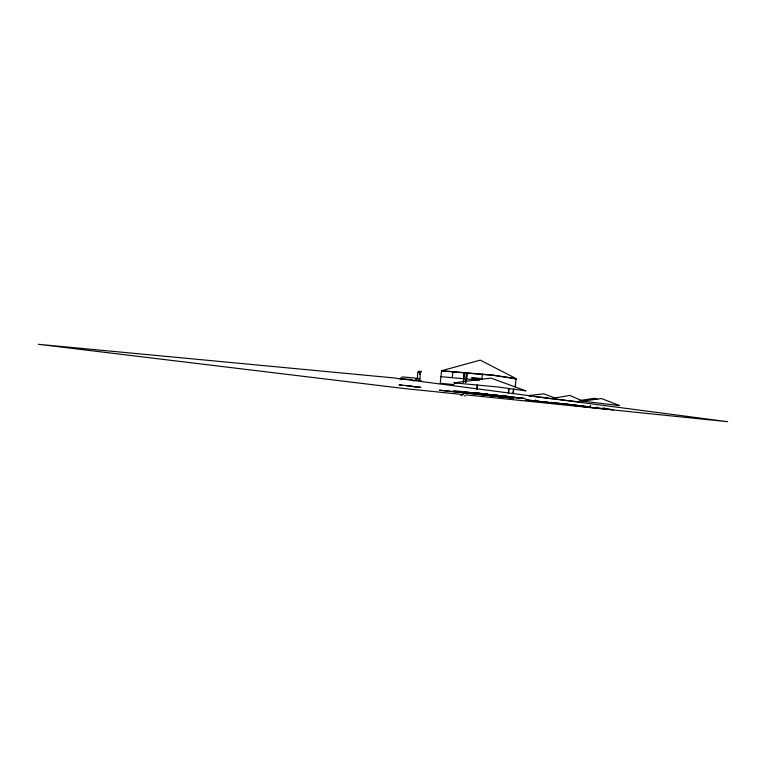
<?xml version="1.0" encoding="UTF-8"?>
<svg xmlns="http://www.w3.org/2000/svg" width="766" height="766" viewBox="0 0 766 766"><rect width="100%" height="100%" fill="white"/><g stroke="black" fill="none" stroke-linecap="round" stroke-linejoin="round"><path stroke-width="1.15" d="M407.234 385.71L406.583 385.643L420.869 387.376L413.554 386.591M417.834 378.634L419.969 378.854L420.218 372.611L419.481 371.05L420.41 372.621L420.122 374.478L420.256 372.592L418.341 371.347L418.025 372.4L419.126 372.515M463.296 382.081L464.397 372.678L441.446 370.706L443.667 371.041M465.661 382.301L466.427 373.013L464.215 372.831L463.554 382.11M465.92 382.33L466.848 373.109L492.883 375.33L516.083 378.816L515.231 386.753M596.704 407.818L596.791 406.957M602.909 408.651L603.005 407.771M604.288 408.642L604.384 407.78M535.319 400.848L535.424 399.909M590.28 406.401L590.394 405.3M476.768 389.549L477.247 385.049M477.026 389.568L477.515 385.078M481.862 379.17L482.398 374.201M508.298 392.987L508.787 388.486M508.595 393.025L509.084 388.525M512.981 393.6L513.459 389.118M513.239 393.628L513.718 389.157M452.246 377.695L452.878 371.893M466.685 378.998L467.346 372.927M417.499 378.586C417.441 367.661 418.581 375.417 421.367 371.194L420.343 372.487M419.931 372.602L418.887 372.448L419.5 371.682L420.218 372.611L419.481 372.515M413.573 381.037L417.47 378.308L402.437 376.91L399.498 378.921M400.934 379.745L402.418 378.72L412.137 379.639M441.609 370.734L480.215 360.135L514.857 377.954M579.785 400.532L594.426 398.301L597.643 399.526M584.602 401.47L582.265 401.154L601.549 398.531L619.503 405.568L617.195 405.338M456.268 383.172L453.989 382.866L490.92 378.069L525.648 390.784M528.387 395.591L543.707 393.839L555.81 398.291M419.969 378.854L419.347 378.758M415.536 386.753L412.012 386.437L413.314 386.6M464.397 372.678L466.609 372.86M464.378 372.851L441.589 370.955L440.239 383.278L453.836 384.58M466.733 372.86L493.132 375.12L516.322 378.615L513.89 378.414M513.996 378.634L516.083 378.816M440.957 376.68L479.42 380.147M453.989 382.866L497.957 386.993L525.926 390.823M415.919 379.926L421.214 380.501M582.265 401.154L619.503 405.568M529.316 396.185L531.508 396.395M534.802 396.721L539.187 397.152M411.419 386.131L399 384.819L401.71 385.154M464.589 392.01L508.231 396.405M469.319 392.604L512.875 396.989M522.383 398.196L514.283 397.382L516.791 397.698M481.699 394.164L525.103 398.531L453.606 390.631M461.572 392.412L460.337 392.288L464.349 392.719L463.143 392.565M461.812 392.441L465.728 392.853M462.367 392.518L439.483 390.2L513.986 398.291L463.382 392.585M489.847 395.524L495.056 396.051L490.116 395.428M544.521 402.15L546.187 402.313M568.41 404.582L570.842 404.86M571.762 404.975L586.354 406.497L550.946 402.389L571.867 405.022M584.381 406.784L613.307 409.743L573.724 405.444L584.956 406.813M463.554 394.614L404.055 388.515L38.3 344.298L393.734 377.906L727.7 421.702L465.929 394.863M460.806 395.438L462.042 395.562M464.301 395.802L465.393 395.907M418.887 372.448L419.691 372.535L419.5 371.682L418.667 372.448M476.663 392.939L487.626 394.327M494.645 395.16L507.37 396.75M476.395 392.92L487.358 394.298M556.892 403.433L525.6 399.814L559.793 403.797L557.935 403.558M545.708 402.083L554.287 403.165M555.331 403.299L556.097 403.395M537.196 401.231L548.992 402.667M480.215 394.318L503.607 397.238M565.442 403.902L582.964 406.114M540.356 397.305L550.859 398.684M582.131 402.217L551.338 398.646L569.76 395.409L583.558 401.432M454.506 382.914L456.689 383.211M481.105 378.586L471.732 378.002L481.105 378.586"/></g></svg>
